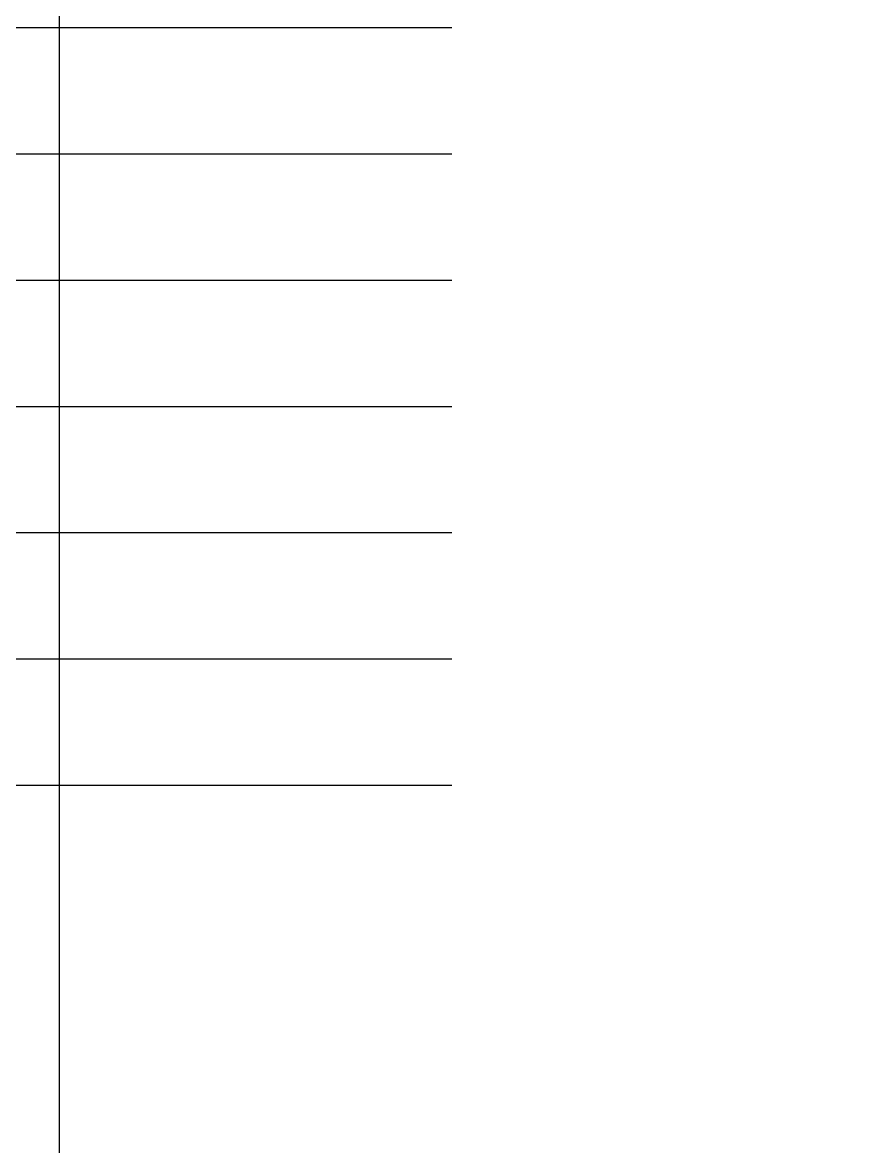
# Model space of a CAD drawing. Extents: x 496261 to 1768172, y 3738341 to 4579341.
# Drawn here: x 575755 to 655249, y 4369091 to 4474221 of the extents above; entities that cross this region are included whole.
import ezdxf

# ---------------------------------------------------------------- set-up
doc = ezdxf.new("R2010")
doc.units = 0
doc.header["$MEASUREMENT"] = 0
doc.layers.get('0').update_dxf_attribs({"color": 8, "linetype": 'CONTINUOUS'})
doc.layers.add('PUB_TITLE', color=7, linetype='CONTINUOUS')

msp = doc.modelspace()

# ---------------------------------------------------------------- linework, layer by layer
for p, q in [((497767, 4473760), (615906, 4473760)), ((497767, 4461946), (615906, 4461946)), ((497767, 4450132), (615906, 4450132)), ((497767, 4438318), (615906, 4438318)), ((497767, 4438318), (615906, 4438318)), ((497767, 4426504), (615906, 4426504)), ((497767, 4414690), (615906, 4414690)), ((497767, 4402876), (615906, 4402876))]:
    msp.add_line(p, q)
at = {"layer": 'PUB_TITLE'}
msp.add_lwpolyline([(579172, 3738341), (1768172, 3738341), (1768172, 4579341), (579172, 4579341)], close=True, dxfattribs=at)

doc.saveas('drawing.dxf')
